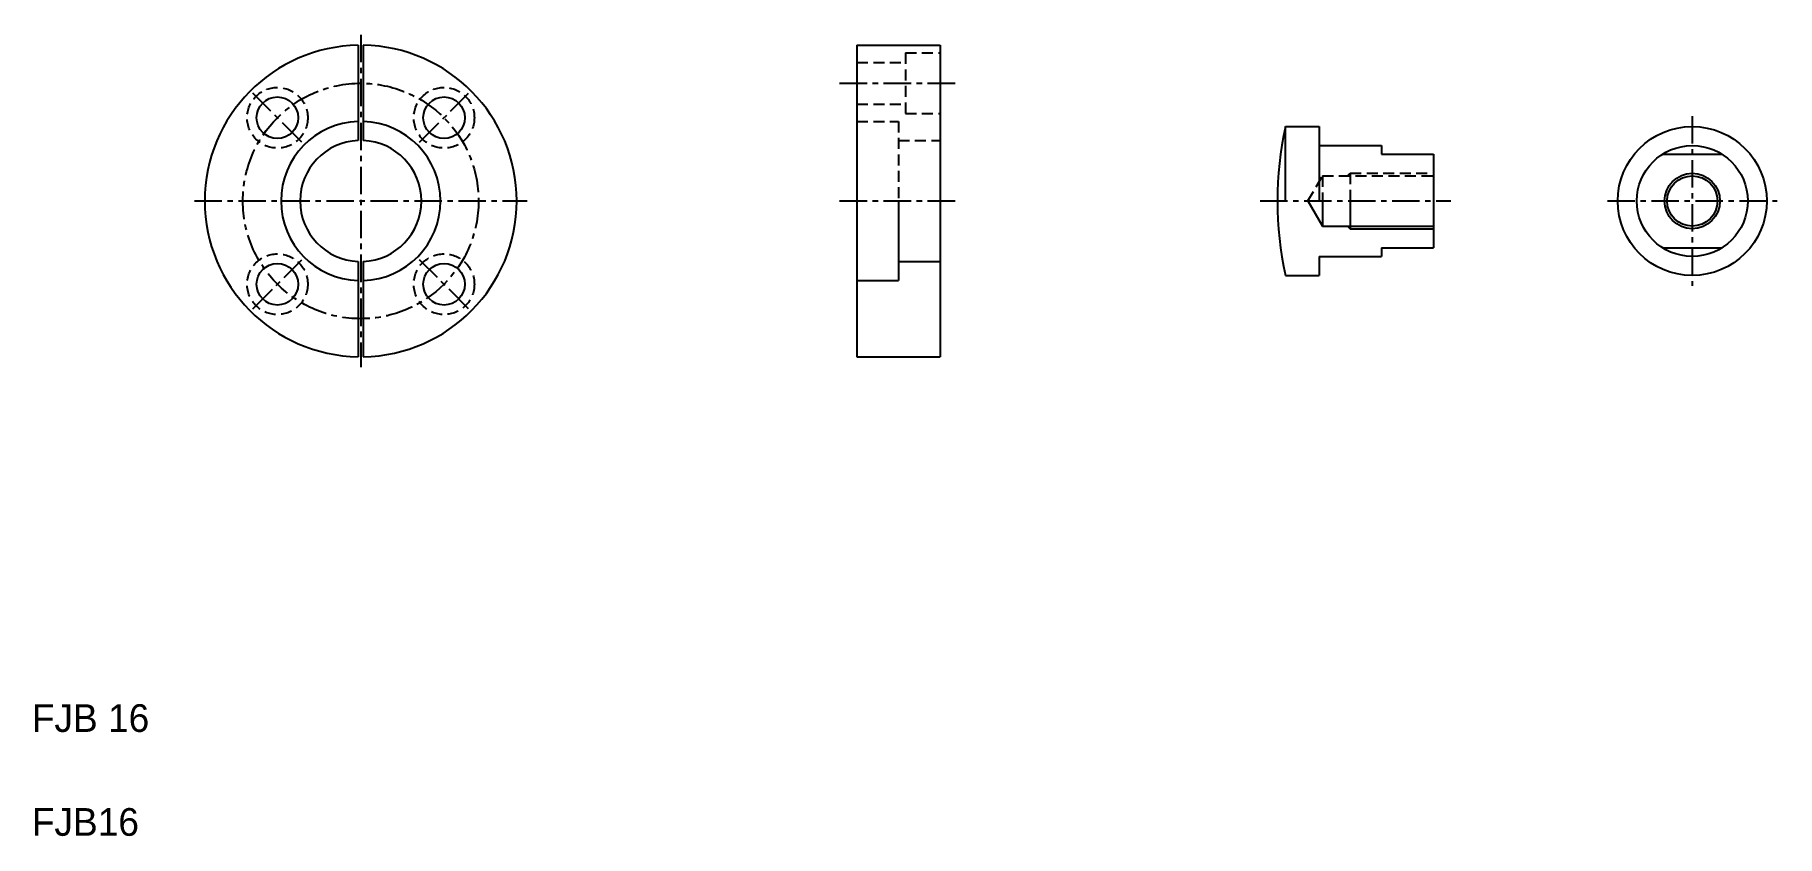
# Model space of a CAD drawing. Extents: x 21 to 524, y 20 to 251.
import ezdxf

# ---------------------------------------------------------------- set-up
doc = ezdxf.new("R2010")
doc.units = 0
doc.header["$LTSCALE"] = 0.25
doc.linetypes.add('CENTER', pattern=[50.8, 31.75, -6.35, 6.35, -6.35])
doc.linetypes.add('DASHED', pattern=[19.05, 12.7, -6.35])
doc.layers.get('0').update_dxf_attribs({"linetype": 'CONTINUOUS'})
doc.layers.add('CENTER', color=1, linetype='CENTER')

msp = doc.modelspace()

# ---------------------------------------------------------------- linework, layer by layer
for p, q in [((114.165309, 248.350892), (114.165309, 220.841064)), ((115.665309, 248.350892), (115.665309, 220.841064)), ((258.06964, 248.357143), (258.06964, 158.357143)), ((258.06964, 248.357143), (282.06964, 248.357143)), ((282.06964, 248.357143), (282.06964, 158.357143)), ((258.06964, 225.857143), (258.06964, 225.857243)), ((381.772902, 203.357143), (381.772902, 224.857143)), ((381.772902, 224.857143), (391.434308, 224.857143)), ((391.434308, 224.857143), (391.434308, 203.357143)), ((391.434308, 219.357143), (409.434308, 219.357143)), ((409.434308, 219.357143), (409.434308, 216.857143)), ((409.434308, 216.857143), (424.434308, 216.857143)), ((424.434308, 216.857143), (424.434308, 189.857143)), ((490.549275, 216.857143), (507.724835, 216.857143)), ((258.06964, 203.357143), (258.06974, 203.357143)), ((270.06964, 203.357143), (270.06964, 180.357143)), ((388.248519, 203.357143), (392.434308, 196.107142)), ((392.434308, 203.357143), (392.434308, 196.107143)), ((400.434308, 203.357143), (400.434308, 195.357143)), ((392.434308, 196.107143), (424.434308, 196.107143)), ((391.434308, 187.357143), (409.434308, 187.357143)), ((391.434308, 187.357143), (391.434308, 181.857143)), ((409.434308, 189.857143), (424.434308, 189.857143)), ((409.434308, 189.857143), (409.434308, 187.357143)), ((490.549275, 189.857143), (507.724835, 189.857143)), ((114.165309, 185.873222), (114.165309, 158.363393)), ((115.665309, 185.873222), (115.665309, 158.363393)), ((270.06964, 185.857143), (282.06964, 185.857143)), ((381.772902, 181.857143), (391.434308, 181.857143)), ((258.06964, 180.357143), (270.06964, 180.357143)), ((258.06964, 158.357143), (282.06964, 158.357143))]:
    msp.add_line(p, q)
at = {"color": 3, "linetype": 'DASHED'}
for p, q in [((258.06964, 243.357143), (272.06964, 243.357143)), ((272.06964, 246.107143), (272.06964, 228.607143)), ((272.06964, 246.107143), (282.06964, 246.107143)), ((258.06964, 231.357143), (272.06964, 231.357143)), ((258.06964, 226.357143), (270.06964, 226.357143)), ((270.06964, 226.357143), (270.06964, 203.357143)), ((272.06964, 228.607143), (282.06964, 228.607143)), ((270.06964, 220.857143), (282.06964, 220.857143)), ((399.684308, 210.607142), (400.434308, 211.357144)), ((400.434308, 211.357143), (424.434308, 211.357143)), ((400.434308, 211.357143), (400.434308, 203.357143)), ((388.248519, 203.357143), (392.434308, 210.607143)), ((392.434308, 210.607143), (424.434308, 210.607143)), ((392.434308, 210.607143), (392.434308, 203.357143))]:
    msp.add_line(p, q, dxfattribs=at)
at = {"color": 3}
for p, q in [((399.684308, 196.107143), (400.434308, 195.357142)), ((400.434308, 195.357143), (424.434308, 195.357143))]:
    msp.add_line(p, q, dxfattribs=at)
at = {"color": 3, "linetype": 'DASHED'}
for centre in [(90.873679, 227.398773), (138.956943, 227.398773), (90.873679, 179.315513), (138.956943, 179.315513)]:
    msp.add_circle(centre, 8.75, dxfattribs=at)
for centre, radius in [((90.873679, 227.398773), 6), ((138.956943, 227.398773), 6), ((499.137055, 203.357143), 21.5), ((499.137055, 203.357143), 16), ((499.137055, 203.357143), 7.25), ((90.873679, 179.315513), 6), ((138.956943, 179.315513), 6)]:
    msp.add_circle(centre, radius)
at = {"color": 3}
msp.add_circle((499.137055, 203.357143), 8, dxfattribs=at)
for centre, radius, start, end in [((114.915309, 203.357143), 45, 90.954974, 269.045026), ((114.915309, 203.357143), 45, 270.954974, 89.045026), ((114.915309, 203.357143), 23, 91.868672, 268.131328), ((114.915309, 203.357143), 23, 271.868672, 88.131328), ((479.434308, 203.357143), 100, 167.58447, 192.41553), ((114.915309, 203.357143), 17.5, 92.456286, 267.543714), ((114.915309, 203.357143), 17.5, 272.456286, 87.543714)]:
    msp.add_arc(centre, radius, start, end)
at = {"layer": 'CENTER', "color": 1, "linetype": 'CENTER'}
for p, q in [((114.915309, 251.357143), (114.915309, 155.357143)), ((114.915309, 251.357143), (114.915309, 155.357143)), ((115.665309, 248.350892), (115.665309, 220.841064)), ((253.06964, 237.357143), (287.06964, 237.357143)), ((97.944749, 220.327705), (83.802619, 234.469841)), ((131.885875, 220.327703), (146.02801, 234.469839)), ((499.137055, 227.857143), (499.137055, 178.857143)), ((66.915309, 203.357143), (162.915309, 203.357143)), ((253.06964, 203.357143), (287.06964, 203.357143)), ((374.434308, 203.357143), (429.434308, 203.357143)), ((474.637055, 203.357143), (523.637055, 203.357143)), ((83.802619, 172.244445), (97.944749, 186.386581)), ((146.02801, 172.244447), (131.885875, 186.386583)), ((115.665309, 185.873222), (115.665309, 158.363393))]:
    msp.add_line(p, q, dxfattribs=at)
msp.add_circle((114.915309, 203.357143), 34, dxfattribs=at)

# ---------------------------------------------------------------- texts
for s, p in [('FJB 16', (20, 50)), ('FJB16', (20, 20))]:
    msp.add_text(s, height=8).set_placement(p)

doc.saveas('drawing.dxf')
